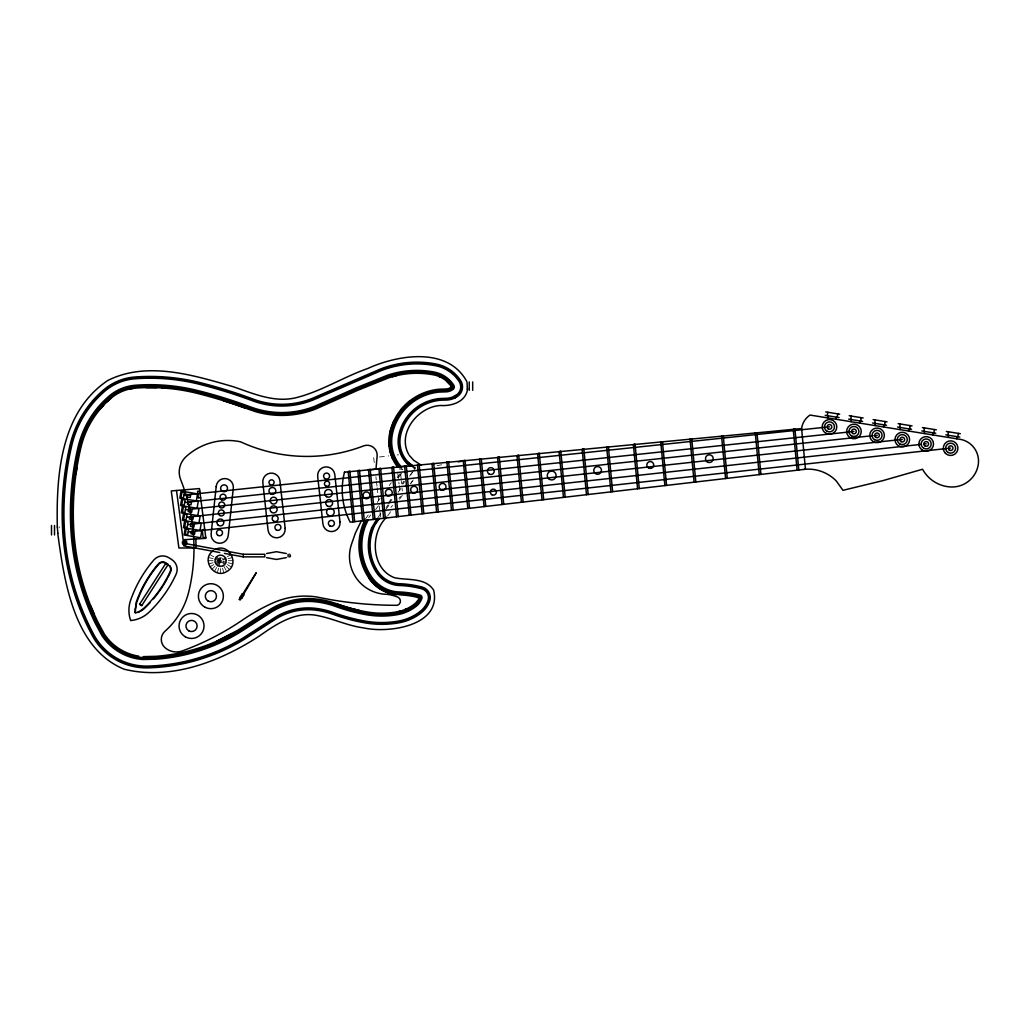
<?xml version="1.0" encoding="UTF-8"?>
<svg xmlns="http://www.w3.org/2000/svg" width="1030" height="1030" viewBox="0 0 1030 1030"><rect width="100%" height="100%" fill="white"/><g stroke="black" fill="none" stroke-linecap="round" stroke-linejoin="round"><path stroke-width="0.75" stroke-dasharray="5 3.75" d="M217.343 572.757L218.553 568.238M218.965 566.732L221.386 557.694M214.343 571.508L216.673 567.466M217.459 566.114L220.575 560.706M365.264 519.184L368.959 514.009M377.263 502.37L380.315 498.082M389.25 485.555L391.297 482.697M368.779 517.575L370.607 515.013M397.155 477.791L399.898 473.942M375.564 509.696L378.345 505.807M398.726 477.238L401.494 473.337M377.765 517.768L381.499 512.554M388.014 503.4L391.748 498.172M401.996 483.804L403.863 481.19M386.211 507.468L388.053 504.88M388.98 503.593L392.662 498.417M402.82 484.19L404.661 481.602M386.083 509.155L390.718 502.679M398.082 492.34L400.966 488.31M387.692 515.824L391.336 510.713M399.537 499.215L402.279 495.366M410.519 483.817L413.275 479.967M414.073 469.925L415.438 468.019M390.937 507.352L392.585 505.408M398.958 498.211L400.49 496.499M211.755 569.526L215.064 566.23M216.171 565.122L222.789 558.505M209.772 566.951L213.828 564.607M215.18 563.835L225.982 557.591M227.334 556.805L231.377 554.475M208.524 563.938L213.043 562.728M214.549 562.329L226.6 559.097M228.106 558.685L232.626 557.475M412.837 466.191L415.554 467.852L413.004 468.367L411.833 467.646M437.055 465.624L441.651 464.788M379.388 456.998L388.671 455.93M397.091 454.951L398.52 454.784M208.099 560.706L226.819 560.706M228.377 560.706L233.05 560.706M208.524 557.475L213.043 558.685M214.549 559.097L226.6 562.329M228.106 562.728L232.626 563.938M209.772 554.475L213.828 556.805M215.18 557.591L225.982 563.835M227.334 564.607L231.377 566.951M412.335 466.912L414.292 468.109M401.301 468.328L402.846 469.809L400.606 468.985M399.91 469.641L400.026 466.86M216.171 556.303L224.991 565.122M226.098 566.23L229.394 569.526M219.017 558.003L222.918 564.762M223.703 566.114L226.819 571.508M219.776 557.694L222.197 566.732M222.596 568.238L223.806 572.757M397.825 473.543L399.035 484.036M399.215 485.529L400.194 493.911M373.684 457.668L374.611 465.586M375.899 476.658L376.259 479.826M376.452 481.409L377.006 486.16M377.186 487.744L377.92 494.078M378.1 495.662L379.182 504.906M379.349 506.4L379.877 510.893M380.044 512.399L380.572 516.893M400.683 473.839L401.249 479.671M401.352 480.804L401.597 483.392M402.086 488.465L402.331 491.001M220.575 557.591L220.575 566.951M220.575 568.509L220.575 573.182M59.238 526.768L59.238 527.785M412.245 481.28A102.987 5.832 -54.5 0 1 410.893 483.147M413.751 470.388L409.142 476.839L413.712 470.44"/><path stroke-width="1.5" d="M467.079 382.671L467.35 389.701L467.581 388.658M410.97 515.116L406.309 466.024L397.747 467.079L397.078 466.294A40.904 40.904 0 0 1 389.701 433.051A55.723 55.723 0 0 1 438.947 389.237L445.861 389.005A10.03 10.03 0 0 0 449.389 388.246L451.359 386.778M386.778 517.099C369.77 532.961 371.045 569.345 394.812 577.804C407.816 580.457 425.442 577.328 433.643 590.151C442.05 625.995 388.271 633.553 363.68 627.901C347.998 625.892 333.656 618.824 318.27 615.734C295.919 610.635 276.285 624.09 259.006 636.27C219.969 661.569 170.8 680.675 124.115 669.204C73.619 648.437 64.221 580.778 57.719 533.192M57.847 533.36L57.345 526.897M243.144 556.87L243.389 554.282L264.774 554.282L264.774 556.87L243.144 556.87L224.411 553.393M370.246 469.706L375.989 469.152L377.173 455.749A10.004 10.004 0 0 0 363.59 445.9A157.925 157.925 0 0 1 240.621 441.831A61.736 61.736 0 0 0 185.941 456.779A20.806 20.806 0 0 0 180.739 479.864C190.177 503.4 194.696 528.892 193.898 554.243A183.044 183.044 0 0 1 188.735 591.864A77.327 77.327 0 0 1 164.955 631.287A10.931 10.931 0 0 0 164.955 647.625A17.24 17.24 0 0 0 182.284 650.934A270.259 270.259 0 0 0 242.745 619.867A193.589 193.589 0 0 1 272.757 603.014A78.653 78.653 0 0 1 316.068 596.872L329.471 599.46A389.675 389.675 0 0 0 397.4 605.305A4.378 4.378 0 0 0 397.722 597.078A39.964 39.964 0 0 0 386.443 594.284A37.891 37.891 0 0 1 351.591 543.969L355.35 533.128L361.324 520.884M75.937 474.328L76.941 467.62M827.283 415.669L827.824 412.27M827.631 417.897L827.978 415.772M836.128 419.274L836.476 417.15M837.21 417.266L837.763 413.88M850.741 419.468L851.295 416.069M851.102 421.695L851.437 419.571M859.587 423.073L859.934 420.948M860.681 421.064L861.222 417.678M874.663 423.33L875.204 419.931M875.011 425.57L875.358 423.446M883.508 426.948L883.856 424.824M884.59 424.939L885.143 421.54M899.679 427.386L900.22 423.987M900.027 429.626L900.375 427.502M908.524 430.991L908.872 428.866M909.606 428.995L910.159 425.596M923.923 431.313L924.464 427.914M924.271 433.54L924.618 431.416M932.768 434.918L933.116 432.793M933.85 432.922L934.403 429.523M947.909 435.188L948.463 431.789M948.269 437.428L948.604 435.304M956.754 438.806L957.102 436.681M957.849 436.797L958.389 433.398M181.756 498.443L180.572 505.473L198.983 508.588L197.799 515.605M182.465 505.794L181.28 512.811L200.129 516.004L198.945 523.034M183.61 513.21L182.426 520.24L201.198 523.407L200.013 530.437M184.679 520.626L183.495 527.643L201.79 530.746L200.605 537.776L184.087 534.982L185.284 527.952M196.357 500.915L197.541 493.885L181.023 491.091L179.838 498.121L198.275 501.237L197.078 508.266M184.125 544.291L183.829 545.887L219.725 552.531M467.401 390.19C464.955 402.228 451.243 406.284 440.48 405.485C418.206 406.631 396.872 433.012 408.627 454.256M389.701 433.051L393.795 420.935M390.499 593.538L401.056 594.941A87.511 87.511 0 0 1 417.742 597.439L419.133 597.503L418.347 599.331M419.133 597.516L417.742 597.439M290.434 556.136L289.726 556.985M364.684 520.498L362.933 524.45A57.95 57.95 0 0 0 369.01 578.191A38.239 38.239 0 0 0 387.653 592.649M365.792 520.369L363.835 524.798A56.985 56.985 0 0 0 369.809 577.65A37.26 37.26 0 0 0 396.486 593.718L401.108 593.975A88.477 88.477 0 0 1 417.974 596.499L419.699 596.975L419.815 598.469A15.604 15.604 0 0 1 415.039 604.777A40.196 40.196 0 0 1 397.181 612.786A87.975 87.975 0 0 1 366.32 612.773A178.254 178.254 0 0 1 338.922 605.614L334.956 604.198A88.632 88.632 0 0 0 319.21 600.348L313.262 599.679A71.624 71.624 0 0 0 271.534 609.67L238.406 631.004A184.949 184.949 0 0 1 155.891 657.294L143.209 657.591A51.423 51.423 0 0 1 103.502 634.519L97.039 622.519A244.625 244.625 0 0 1 72.744 528.519A287.949 287.949 0 0 1 79.928 447.496L81.19 442.655A93.73 93.73 0 0 1 110.171 397.683A44.226 44.226 0 0 1 133.398 387.37L135.793 387.138A195.327 195.327 0 0 1 197.696 392.507A490.988 490.988 0 0 1 249.749 408.704L255.376 410.584A92.224 92.224 0 0 0 315.45 408.086L357.603 389.327L388.053 377.07A89.919 89.919 0 0 1 434.055 373.967L435.922 374.405A27.862 27.862 0 0 1 451.076 384.615L452.209 386.302A1.378 1.378 0 0 1 451.887 387.937L449.762 389.134A10.995 10.995 0 0 1 445.9 389.971L439.038 390.19M366.938 520.137L364.723 525.146A56.019 56.019 0 0 0 370.607 577.109A36.308 36.308 0 0 0 396.589 592.752L401.146 593.023A89.443 89.443 0 0 1 418.206 595.572L420.073 596.1A1.597 1.597 0 0 1 421.013 597.889L420.691 598.829A16.57 16.57 0 0 1 415.644 605.524M170.607 571.908L169.075 575.101A119.48 119.48 0 0 1 167.954 577.302M240.119 597.413L242.205 593.988L243.775 594.941L241.69 598.366L240.119 597.413L241.69 598.366M140.672 604.945L139.617 604.224L165.766 563.41L166.293 563.796M139.617 604.224L141.741 605.601L167.942 564.813M368.148 520.086L365.611 525.493A55.066 55.066 0 0 0 371.392 576.581A35.355 35.355 0 0 0 396.692 591.812L401.198 592.07A90.395 90.395 0 0 1 418.438 594.645L420.446 595.211A2.549 2.549 0 0 1 421.952 598.095L421.579 599.19A17.523 17.523 0 0 1 416.236 606.271A42.114 42.114 0 0 1 397.516 614.665A89.88 89.88 0 0 1 365.985 614.665A180.186 180.186 0 0 1 338.291 607.417L334.338 606.013A86.958 86.958 0 0 0 317.266 602.009L313.133 601.597A69.718 69.718 0 0 0 272.512 611.318L239.372 632.652A186.842 186.842 0 0 1 156.032 659.2L143.08 659.496A53.341 53.341 0 0 1 101.906 635.574L95.314 623.356A246.531 246.531 0 0 1 70.825 528.635A289.906 289.906 0 0 1 78.061 447.046A95.7 95.7 0 0 1 108.922 396.215A46.144 46.144 0 0 1 133.153 385.478L135.638 385.22A197.245 197.245 0 0 1 198.146 390.64A492.765 492.765 0 0 1 250.38 406.889L255.916 408.756A90.318 90.318 0 0 0 314.755 406.309L356.856 387.563L387.435 375.255A91.837 91.837 0 0 1 434.428 372.1L436.411 372.551A29.78 29.78 0 0 1 452.595 383.469L453.934 385.478A3.296 3.296 0 0 1 453.161 389.366L450.483 390.898A12.888 12.888 0 0 1 445.951 391.864L439.218 392.082A52.865 52.865 0 0 0 392.507 433.656A38.033 38.033 0 0 0 399.357 464.556L401.211 466.745M376.838 519.081L371.663 527.862A48.59 48.59 0 0 0 376.761 572.938A28.853 28.853 0 0 0 397.413 585.362L399.627 585.516A96.846 96.846 0 0 1 421.759 588.812L422.982 589.237A9.051 9.051 0 0 1 428.313 599.421L427.579 601.662A23.986 23.986 0 0 1 420.253 611.356A48.577 48.577 0 0 1 398.674 621.051A96.357 96.357 0 0 1 364.877 621.051A186.752 186.752 0 0 1 336.153 613.532L332.227 612.142A80.288 80.288 0 0 0 316.493 608.447A63.191 63.191 0 0 0 272.628 618.94L242.681 638.227A193.228 193.228 0 0 1 148.23 666.075A59.856 59.856 0 0 1 93.64 634.351A252.955 252.955 0 0 1 64.362 528.995A296.511 296.511 0 0 1 71.765 445.527A102.137 102.137 0 0 1 104.712 391.297A52.633 52.633 0 0 1 135.11 378.77A203.76 203.76 0 0 1 199.704 384.344A498.778 498.778 0 0 1 252.53 400.773A83.778 83.778 0 0 0 317.459 398.069M377.907 519.107L372.487 528.184A47.702 47.702 0 0 0 377.495 572.435A27.952 27.952 0 0 0 399.679 584.628A97.76 97.76 0 0 1 422.017 587.95L423.343 588.413A9.952 9.952 0 0 1 428.802 600.941A24.862 24.862 0 0 1 420.806 612.052A49.466 49.466 0 0 1 398.829 621.927A97.245 97.245 0 0 1 364.723 621.927A187.653 187.653 0 0 1 335.857 614.382L331.93 612.979A79.374 79.374 0 0 0 316.39 609.322A62.315 62.315 0 0 0 273.117 619.687L243.132 638.999A194.129 194.129 0 0 1 148.243 666.964A60.731 60.731 0 0 1 92.855 634.789A253.856 253.856 0 0 1 63.474 529.047A297.425 297.425 0 0 1 70.903 445.308A103.026 103.026 0 0 1 104.133 390.627A53.521 53.521 0 0 1 135.046 377.868A204.648 204.648 0 0 1 199.91 383.482A499.614 499.614 0 0 1 252.826 399.936A82.915 82.915 0 0 0 317.098 397.258L380.662 369.886A99.266 99.266 0 0 1 435.883 364.865A37.157 37.157 0 0 1 459.921 381.061A10.699 10.699 0 0 1 456.985 395.739L454.269 397.245A20.265 20.265 0 0 1 446.183 399.202L445.102 399.202A45.5 45.5 0 0 0 399.692 435.201M379.606 518.245L374.984 524.721A46.814 46.814 0 0 0 378.229 571.933A27.076 27.076 0 0 0 399.73 583.74A98.648 98.648 0 0 1 422.274 587.113A10.828 10.828 0 0 1 429.639 601.224A25.763 25.763 0 0 1 421.36 612.747A50.354 50.354 0 0 1 398.983 622.802A98.133 98.133 0 0 1 364.569 622.802A188.554 188.554 0 0 1 332.999 614.292A78.46 78.46 0 0 0 316.287 610.198A61.452 61.452 0 0 0 273.607 620.421L243.582 639.759A195.005 195.005 0 0 1 148.256 667.852A61.607 61.607 0 0 1 92.082 635.214A254.758 254.758 0 0 1 62.585 529.098A298.327 298.327 0 0 1 70.04 445.102A103.901 103.901 0 0 1 103.554 389.958A54.397 54.397 0 0 1 134.969 376.993A205.536 205.536 0 0 1 200.129 382.632A500.426 500.426 0 0 1 253.123 399.099A82.052 82.052 0 0 0 316.738 396.46L380.353 369.062A100.142 100.142 0 0 1 436.051 364.002A38.046 38.046 0 0 1 460.668 380.598A11.575 11.575 0 0 1 457.487 396.46L454.629 398.044M400.541 410.069L409.592 401.031M100.489 408.781L103.747 405.138M107.184 401.687L110.802 398.404A43.26 43.26 0 0 1 133.514 388.336L135.87 388.091A194.361 194.361 0 0 1 197.464 393.434A489.031 489.031 0 0 1 244.986 407.97L255.092 411.511A93.189 93.189 0 0 0 315.798 408.987L357.977 390.203L388.362 377.984A88.941 88.941 0 0 1 433.875 374.92L435.677 375.332A26.909 26.909 0 0 1 450.303 385.194L451.346 386.726M213.48 550.561C200.425 558.672 213.88 579.787 226.819 571.508C240.453 564.44 228.879 542.244 215.347 549.492M216.815 641.149L237.917 630.18L271.032 608.846A72.589 72.589 0 0 1 313.339 598.726L319.351 599.396A89.34 89.34 0 0 1 336.733 603.812A177.572 177.572 0 0 0 366.487 611.833A87.009 87.009 0 0 0 397.001 611.846A39.41 39.41 0 0 0 401.726 610.7M317.472 398.082L380.984 370.71A98.378 98.378 0 0 1 435.703 365.74A36.256 36.256 0 0 1 459.161 381.538L459.792 382.671A9.798 9.798 0 0 1 457.487 394.22L452.955 396.859A19.338 19.338 0 0 1 446.157 398.314L439.823 398.52A46.401 46.401 0 0 0 398.816 435.008A31.57 31.57 0 0 0 409.142 465.586L409.618 465.946M404.751 609.631L406.232 609M266.628 553.509L276.452 551.707L286.276 553.509M286.276 557.655L276.452 559.445L266.628 557.655M392.366 376.735L396.434 375.667M243.775 594.941L242.205 593.988M348.204 471.779L349.891 471.38L354.655 521.656M357.835 470.865L359.509 470.465L364.26 520.549M368.547 469.847L370.221 469.448L374.946 519.3M385.336 518.09L380.637 468.457L375.989 469.152M391.889 467.633L393.576 467.234L398.25 516.596M417.51 465.212L419.184 464.813L423.819 513.622M432.034 463.835L433.707 463.436L438.304 511.936M453.2 510.198L448.617 461.775L446.93 462.174L448.642 462.019M463.294 460.873L464.981 460.474L469.513 508.305M479.581 459.329L481.268 458.929L485.761 506.412M497.58 457.616L499.267 457.217L503.734 504.327M517.021 455.775L518.708 455.376L523.137 502.074M537.621 453.831L539.308 453.419L543.686 499.679M559.148 451.784L560.822 451.385L565.161 497.181M582.207 449.608L583.881 449.196L588.182 494.516M606.696 447.277L608.382 446.878L612.631 491.671M633.386 444.754L635.072 444.342L639.269 488.568M660.758 442.153L662.445 441.754L666.577 485.4M690.061 439.385L691.748 438.973L695.829 482.001M721.579 436.398L723.253 435.986L727.27 478.345M755.299 433.192L756.986 432.793L760.925 474.431M793.267 429.6L794.941 429.201L798.817 470.028M129.008 389.147L133.514 388.336M458.298 461.865L465.805 460.59M199.794 491.04L197.554 491.323L198.417 498.031L200.657 497.735M204.725 529.394L202.176 529.729L203.206 537.699L205.755 537.377M188.207 531.995L946.699 448.526M948.295 448.359L950.523 448.102M186.546 517.253L898.327 439.823M902.332 439.385L900.001 440.209M187.615 524.669L920.666 444.419M923.859 444.072L926.24 443.801M185.4 509.837L873.118 435.626M877.315 435.175L874.779 435.973M183.958 495.134L825.558 427.218M827.154 427.051L829.485 426.806M184.679 502.486L853.947 431.467M448.617 461.775L446.904 461.942L451.501 510.404M349.891 471.38L348.192 471.534L352.955 521.862M359.509 470.465L357.809 470.62L362.56 520.742M370.221 469.448L368.521 469.616L373.246 519.493M380.637 468.457L378.924 468.624L383.636 518.296M393.576 467.234L391.864 467.401L396.55 516.79M406.309 466.024L404.61 466.191L409.271 515.309M419.184 464.813L417.485 464.968L422.12 513.816M433.707 463.436L432.008 463.59L436.604 512.129M464.981 460.474L463.281 460.629L467.813 508.498M481.268 458.929L479.555 459.084L484.061 506.618M499.267 457.217L497.554 457.384L502.022 504.52M518.708 455.376L517.009 455.543L521.438 502.267M539.308 453.419L537.596 453.586L541.986 499.885M560.822 451.385L559.123 451.552L563.462 497.387M583.881 449.196L582.182 449.363L586.482 494.709M608.382 446.878L606.67 447.033L610.919 491.864M635.072 444.342L633.373 444.509L637.557 488.774M662.445 441.754L660.745 441.909L664.878 485.594M691.748 438.973L690.036 439.141L694.117 482.195M723.253 435.986L721.554 436.154L725.571 478.538M756.986 432.793L755.273 432.96L759.226 474.624M794.941 429.201L793.242 429.356L797.117 470.221M344.393 472.165L801.585 428.557A19.261 19.261 0 0 1 810.005 415.051L961.621 439.591A22.248 22.248 0 0 1 978.191 465.032A26.548 26.548 0 0 1 950.561 486.958A34.042 34.042 0 0 1 922.558 469.242L882.993 480.611L842.991 490.306L836.373 481.087A39.076 39.076 0 0 0 805.473 469.242L804.16 469.371M146.131 387.615L156.483 387.679M195.932 547.999L178.885 547.999L171.263 490.924L199.472 488.581L205.884 538.355L183.083 539.746L176.503 490.486M143.26 656.625L155.826 656.316A183.881 183.881 0 0 0 230.978 634.171M161.659 387.924L166.821 388.297M825.725 411.923L839.682 414.189M849.183 415.721L863.153 417.987M873.105 419.596L887.062 421.849M898.121 423.639L912.078 425.905M922.365 427.566L936.322 429.832M946.351 431.454L960.321 433.707M825.172 415.322L839.128 417.588M848.643 419.12L862.599 421.386M872.552 422.995L886.508 425.248M897.568 427.038L911.524 429.304M921.811 430.965L935.781 433.231M945.81 434.853L959.767 437.106M186.559 543.763L243.389 554.282M141.741 605.601L140.724 604.88M439.076 376.478L440.711 377.225M421.128 465.122L413.687 460.294L409.219 455.26M165.933 562.908L168.392 564.492M289.726 554.179L290.434 556.11M406.528 461.337L409.412 463.397M409.734 463.629L413.249 466.139M410.339 464.208L412.863 466.139M412.837 466.191L407.983 462.045A29.741 29.741 0 0 1 400.593 435.394A44.638 44.638 0 0 1 445.115 400.091A21.167 21.167 0 0 0 455.621 397.593M446.66 381.229L449.17 383.791M400.065 466.86L398.61 465.135A38.986 38.986 0 0 1 391.58 433.45A53.805 53.805 0 0 1 439.128 391.143L445.926 390.924A11.948 11.948 0 0 0 450.123 390.022L452.518 388.658A2.343 2.343 0 0 0 453.071 385.89L451.835 384.036A28.827 28.827 0 0 0 436.166 373.478L434.248 373.027A90.885 90.885 0 0 0 387.744 376.169L357.23 388.439L315.103 407.198A91.271 91.271 0 0 1 255.646 409.67L250.071 407.79A491.877 491.877 0 0 0 197.927 391.567A196.292 196.292 0 0 0 135.715 386.173L133.269 386.417A45.191 45.191 0 0 0 109.553 396.949A94.747 94.747 0 0 0 78.988 447.277A288.928 288.928 0 0 0 71.791 528.583A245.578 245.578 0 0 0 96.176 622.944L102.704 635.047A52.388 52.388 0 0 0 143.144 658.543L155.955 658.234A185.902 185.902 0 0 0 238.896 631.828L272.023 610.494A70.671 70.671 0 0 1 313.197 600.644L319.068 601.301A87.666 87.666 0 0 1 334.647 605.112L338.6 606.515A179.22 179.22 0 0 0 366.152 613.726A88.928 88.928 0 0 0 397.348 613.738M398.906 466.963L397.85 465.715A39.938 39.938 0 0 1 390.64 433.244A54.757 54.757 0 0 1 439.038 390.19M90.743 605.923L94.181 614.073M466.873 381.654C448.024 346.479 397.992 354.681 367.684 368.534C343.029 377.147 320.588 391.812 295.121 397.928C273.478 402.73 252.865 393.37 232.844 386.598C193.292 375.1 146.904 360.873 107.828 380.456C60.461 412.167 56.212 475.306 57.32 527.064M392.572 458.775L389.765 450.483M848.939 431.467L849.106 432.755M801.585 428.557L805.473 469.242L350.213 522.171A69.293 69.293 0 0 1 344.522 472.165M388.799 441.78L389.044 446.157M134.93 612.683L136.256 602.151A119.48 119.48 0 0 1 155.994 566.706L158.955 563.294A5.652 5.652 0 0 1 165.032 562.419M472.68 381.911L472.68 390.331M469.242 381.911L469.242 390.331M288.117 554.282L288.117 556.87M195.932 538.96L195.932 546.492M54.513 525.48L54.513 534.943M51.5 525.48L51.5 534.943M396.383 594.671A38.226 38.226 0 0 1 369.01 578.191M417.652 600.503A14.652 14.652 0 0 1 414.446 604.018A39.23 39.23 0 0 1 397.001 611.846M358.968 610.327A177.817 177.817 0 0 1 336.733 603.812M138.625 656.123A50.457 50.457 0 0 1 104.313 633.991L97.902 622.094A243.672 243.672 0 0 1 73.697 528.467A286.971 286.971 0 0 1 80.868 447.728L82.117 442.926A92.764 92.764 0 0 1 110.802 398.404M223.549 400.76A489.302 489.302 0 0 1 244.986 407.97M170.671 567.041A5.652 5.652 0 0 1 170.954 570.993M169.796 565.676A5.652 5.652 0 0 1 170.285 566.32M167.362 578.397A119.48 119.48 0 0 1 163.654 584.821M162.998 585.864A119.48 119.48 0 0 1 159.547 591.001M158.826 591.993A119.48 119.48 0 0 1 153.483 598.816M150.213 602.524A119.48 119.48 0 0 1 145.063 607.803L144.02 608.769A24.604 24.604 0 0 1 140.659 611.189M139.449 611.872A24.604 24.604 0 0 1 138.213 612.477M411.446 466.281A30.681 30.681 0 0 1 399.679 435.201M415.644 605.524A41.161 41.161 0 0 1 397.348 613.738M135.419 608.975L135.535 613.03L136.758 612.541A24.089 24.089 0 0 0 143.672 608.37L144.702 607.43A118.952 118.952 0 0 0 168.611 574.869L170.465 570.852A5.137 5.137 0 0 0 168.881 565.496L164.813 562.882A5.137 5.137 0 0 0 159.29 563.68L156.393 567.028A118.952 118.952 0 0 0 136.745 602.318L135.419 608.975M216.184 486.624L211.137 533.772A8.601 8.601 0 0 0 218.772 543.235A8.601 8.601 0 0 0 228.235 535.6L233.359 487.692A8.601 8.601 0 0 0 225.313 478.564A8.601 8.601 0 0 0 216.184 486.624M183.366 542.321C184.936 547.226 187.177 538.845 183.366 542.321M239.295 599.499L240.299 599.936L256.238 572.731L239.295 599.499M181.95 492.083L181.048 497.348L183.507 497.76L184.409 492.495L181.95 492.083M182.671 499.434L181.782 504.7L184.241 505.112L185.13 499.846L182.671 499.434M183.392 506.786L182.49 512.052L184.949 512.464L185.851 507.198L183.392 506.786M187.138 494.516L186.739 496.898L190.241 497.49L190.64 495.108L187.138 494.516M184.525 514.202L183.636 519.468L186.095 519.893L186.984 514.614L184.525 514.202M187.872 501.868L187.46 504.249L190.962 504.842L191.374 502.46L187.872 501.868M185.593 521.618L184.705 526.884L187.164 527.296L188.052 522.03L185.593 521.618M188.58 509.206L188.181 511.601L191.683 512.193L192.082 509.798L188.58 509.206M186.198 528.944L185.31 534.21L187.769 534.622L188.657 529.356L186.198 528.944M189.726 516.635L189.327 519.017L192.829 519.609L193.228 517.227L189.726 516.635M190.795 524.038L190.395 526.433L193.898 527.025L194.297 524.631L190.795 524.038M191.387 531.377L190.988 533.759L194.49 534.351L194.902 531.969L191.387 531.377M130.784 620.536L130.63 620.446A30.565 30.565 0 0 1 130.63 600.22A125.493 125.493 0 0 1 153.856 559.972A11.626 11.626 0 0 1 168.984 557.784L171.778 559.586A11.626 11.626 0 0 1 176.091 574.251A125.493 125.493 0 0 1 149.17 612.129A30.565 30.565 0 0 1 130.784 620.536M340.003 522.043L334.737 474.148A8.601 8.601 0 0 0 324.914 466.976A8.601 8.601 0 0 0 317.729 476.8L322.918 523.922A8.601 8.601 0 0 0 332.407 531.532A8.601 8.601 0 0 0 340.003 522.043M285.156 528.274L279.877 480.379A8.601 8.601 0 0 0 270.053 473.195A8.601 8.601 0 0 0 262.869 483.019L268.058 530.154A8.601 8.601 0 0 0 277.546 537.763A8.601 8.601 0 0 0 285.156 528.274M826.987 431.21A4.995 4.995 0 0 0 834.493 426.884A4.995 4.995 0 0 0 826.987 422.545A4.995 4.995 0 0 0 826.987 431.21M828.313 428.918A2.356 2.356 0 0 0 831.841 426.884A2.356 2.356 0 0 0 828.313 424.836A2.356 2.356 0 0 0 828.313 428.918M851.437 435.793A4.995 4.995 0 0 0 858.943 431.467A4.995 4.995 0 0 0 851.437 427.141A4.995 4.995 0 0 0 851.437 435.793M874.56 439.694A4.995 4.995 0 0 0 882.066 435.355A4.995 4.995 0 0 0 874.56 431.029A4.995 4.995 0 0 0 874.56 439.694M875.886 437.402A2.356 2.356 0 0 0 879.414 435.355A2.356 2.356 0 0 0 875.886 433.321A2.356 2.356 0 0 0 875.886 437.402M899.782 443.93A4.995 4.995 0 0 0 907.275 439.604A4.995 4.995 0 0 0 899.782 435.278A4.995 4.995 0 0 0 899.782 443.93M901.096 441.651A2.356 2.356 0 0 0 904.636 439.604A2.356 2.356 0 0 0 901.096 437.557A2.356 2.356 0 0 0 901.096 441.651M923.691 448.269A4.995 4.995 0 0 0 931.197 443.93A4.995 4.995 0 0 0 923.691 439.604A4.995 4.995 0 0 0 923.691 448.269M925.017 445.977A2.356 2.356 0 0 0 928.558 443.93A2.356 2.356 0 0 0 925.017 441.896A2.356 2.356 0 0 0 925.017 445.977M948.128 452.492A4.995 4.995 0 0 0 955.634 448.166A4.995 4.995 0 0 0 948.128 443.84A4.995 4.995 0 0 0 948.128 452.492M949.454 450.2A2.356 2.356 0 0 0 952.982 448.166A2.356 2.356 0 0 0 949.454 446.119A2.356 2.356 0 0 0 949.454 450.2M825.828 433.218A7.313 7.313 0 0 0 836.798 426.884A7.313 7.313 0 0 0 825.828 420.549A7.313 7.313 0 0 0 825.828 433.218M850.291 437.802A7.313 7.313 0 0 0 861.26 431.467A7.313 7.313 0 0 0 850.291 425.132A7.313 7.313 0 0 0 850.291 437.802M873.401 441.69A7.313 7.313 0 0 0 884.371 435.355A7.313 7.313 0 0 0 873.401 429.021A7.313 7.313 0 0 0 873.401 441.69M898.624 445.939A7.313 7.313 0 0 0 909.593 439.604A7.313 7.313 0 0 0 898.624 433.269A7.313 7.313 0 0 0 898.624 445.939M922.532 450.265A7.313 7.313 0 0 0 933.515 443.93A7.313 7.313 0 0 0 922.532 437.596A7.313 7.313 0 0 0 922.532 450.265M945.463 453.342A7.313 7.313 0 0 0 957.694 450.059A7.313 7.313 0 0 0 948.733 441.098A7.313 7.313 0 0 0 945.463 453.342M852.763 433.501A2.356 2.356 0 0 0 856.303 431.467A2.356 2.356 0 0 0 852.763 429.42A2.356 2.356 0 0 0 852.763 433.501M489.121 474.058A3.438 3.438 0 0 0 494.284 471.071A3.438 3.438 0 0 0 489.121 468.096A3.438 3.438 0 0 0 489.121 474.058M364.762 498.301A3.438 3.438 0 0 0 369.925 495.327A3.438 3.438 0 0 0 364.762 492.34A3.438 3.438 0 0 0 364.762 498.301M594.889 473.156A3.875 3.875 0 0 0 601.365 471.431A3.875 3.875 0 0 0 596.615 466.68A3.875 3.875 0 0 0 594.889 473.156M648.552 467.968A3.438 3.438 0 0 0 653.715 464.981A3.438 3.438 0 0 0 648.552 462.007A3.438 3.438 0 0 0 648.552 467.968M491.851 494.748A3.013 3.013 0 0 0 496.37 492.147A3.013 3.013 0 0 0 491.851 489.533A3.013 3.013 0 0 0 491.851 494.748M387.1 495.662A3.438 3.438 0 0 0 392.263 492.688A3.438 3.438 0 0 0 387.1 489.701A3.438 3.438 0 0 0 387.1 495.662M412.386 492.701A3.438 3.438 0 0 0 417.549 489.714A3.438 3.438 0 0 0 412.386 486.739A3.438 3.438 0 0 0 412.386 492.701M440.454 489.533A3.438 3.438 0 0 0 446.003 487.344A3.438 3.438 0 0 0 441.329 483.637A3.438 3.438 0 0 0 440.454 489.533M548.552 478.641A4.429 4.429 0 0 0 555.968 476.658A4.429 4.429 0 0 0 550.535 471.225A4.429 4.429 0 0 0 548.552 478.641M707.417 462.019A3.875 3.875 0 0 0 713.224 458.672A3.875 3.875 0 0 0 707.417 455.312A3.875 3.875 0 0 0 707.417 462.019M183.482 544.6A2.253 2.253 0 0 0 186.855 542.643A2.253 2.253 0 0 0 183.482 540.698A2.253 2.253 0 0 0 183.482 544.6M221.63 490.718A3.438 3.438 0 0 0 227.398 489.173A3.438 3.438 0 0 0 223.175 484.963A3.438 3.438 0 0 0 221.63 490.718M221.527 499.795A3.013 3.013 0 0 0 226.046 497.181A3.013 3.013 0 0 0 221.527 494.567A3.013 3.013 0 0 0 221.527 499.795M220.201 507.558A3.013 3.013 0 0 0 224.72 504.945A3.013 3.013 0 0 0 220.201 502.344A3.013 3.013 0 0 0 220.201 507.558M219.828 515.515A3.013 3.013 0 0 0 224.347 512.914A3.013 3.013 0 0 0 219.828 510.301A3.013 3.013 0 0 0 219.828 515.515M217.935 524.888A3.438 3.438 0 0 0 223.69 523.343A3.438 3.438 0 0 0 219.467 519.133A3.438 3.438 0 0 0 217.935 524.888M218.012 535.394A3.013 3.013 0 0 0 222.532 532.793A3.013 3.013 0 0 0 218.012 530.18A3.013 3.013 0 0 0 218.012 535.394M270.259 484.641A2.575 2.575 0 0 0 274.122 482.413A2.575 2.575 0 0 0 270.259 480.173A2.575 2.575 0 0 0 270.259 484.641M270.671 493.911A3.438 3.438 0 0 0 275.834 490.937A3.438 3.438 0 0 0 270.671 487.95A3.438 3.438 0 0 0 270.671 493.911M271.894 503.58A3.438 3.438 0 0 0 277.057 500.593A3.438 3.438 0 0 0 271.894 497.619A3.438 3.438 0 0 0 271.894 503.58M271.83 512.464A3.554 3.554 0 0 0 277.16 509.387A3.554 3.554 0 0 0 271.83 506.309A3.554 3.554 0 0 0 271.83 512.464M273.671 521.193A3.013 3.013 0 0 0 278.19 518.592A3.013 3.013 0 0 0 273.671 515.979A3.013 3.013 0 0 0 273.671 521.193M276.413 529.986A3.013 3.013 0 0 0 280.933 527.386A3.013 3.013 0 0 0 276.413 524.772A3.013 3.013 0 0 0 276.413 529.986M325.068 478.68A3.013 3.013 0 0 0 329.587 476.079A3.013 3.013 0 0 0 325.068 473.465A3.013 3.013 0 0 0 325.068 478.68M325.75 485.954A2.575 2.575 0 0 0 329.626 483.714A2.575 2.575 0 0 0 325.75 481.474A2.575 2.575 0 0 0 325.75 485.954M326.523 496.679A3.875 3.875 0 0 0 332.342 493.331A3.875 3.875 0 0 0 326.523 489.971A3.875 3.875 0 0 0 326.523 496.679M327.45 506A3.438 3.438 0 0 0 332.613 503.026A3.438 3.438 0 0 0 327.45 500.039A3.438 3.438 0 0 0 327.45 506M328.454 515.438A3.875 3.875 0 0 0 334.261 512.09A3.875 3.875 0 0 0 328.454 508.73A3.875 3.875 0 0 0 328.454 515.438M329.896 525.957A3.013 3.013 0 0 0 334.415 523.343A3.013 3.013 0 0 0 329.896 520.742A3.013 3.013 0 0 0 329.896 525.957M217.781 565.547A5.588 5.588 0 0 0 226.175 560.706A5.588 5.588 0 0 0 217.781 555.865A5.588 5.588 0 0 0 217.781 565.547M208.099 601.044A5.588 5.588 0 0 0 216.48 596.203A5.588 5.588 0 0 0 208.099 591.349A5.588 5.588 0 0 0 208.099 601.044M204.648 607.005A12.476 12.476 0 0 0 223.368 596.203A12.476 12.476 0 0 0 204.648 585.388A12.476 12.476 0 0 0 204.648 607.005M188.748 630.823A5.588 5.588 0 0 0 197.129 625.983A5.588 5.588 0 0 0 188.748 621.129A5.588 5.588 0 0 0 188.748 630.823M185.297 636.785A12.476 12.476 0 0 0 204.017 625.983A12.476 12.476 0 0 0 185.297 615.168A12.476 12.476 0 0 0 185.297 636.785"/></g></svg>
